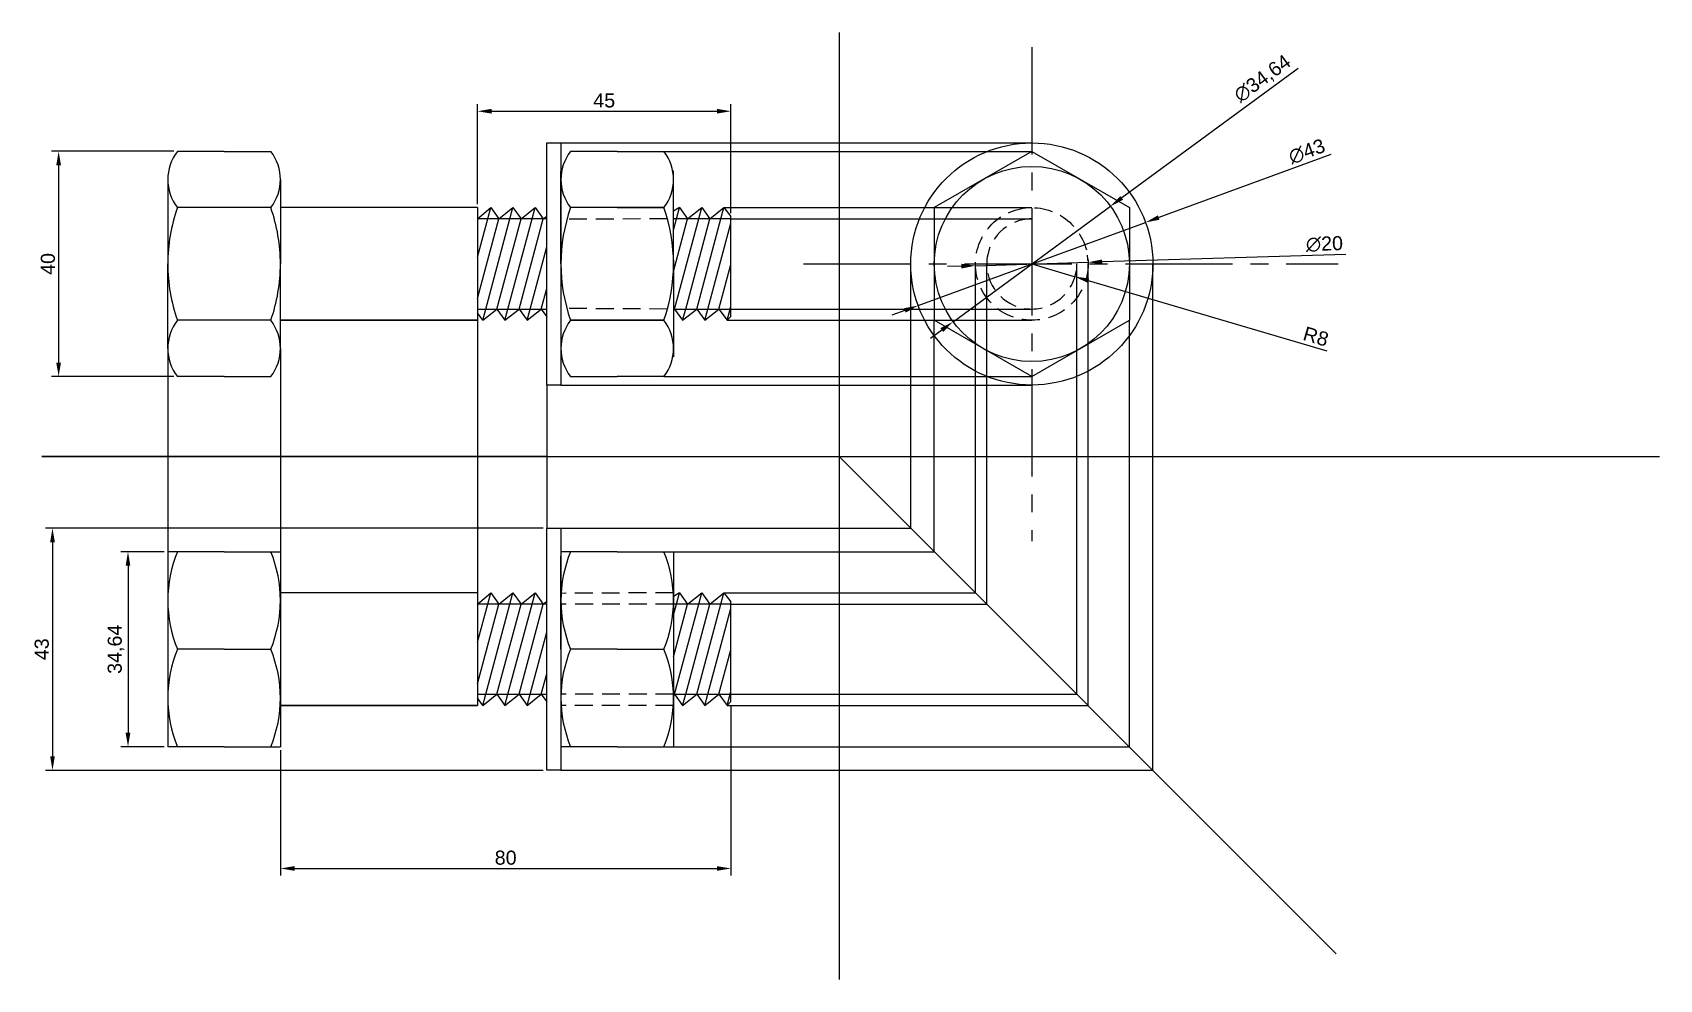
# Model space of a CAD drawing. Header units: millimetres. Extents: x 1671 to 1960, y 1756 to 1924.
import ezdxf

# ---------------------------------------------------------------- set-up
doc = ezdxf.new("R2010")
doc.units = ezdxf.units.MM
doc.linetypes.add('CENTER2', pattern=[28.575, 19.05, -3.175, 3.175, -3.175])
doc.linetypes.add('DASHED2', pattern=[9.525, 6.35, -3.175])
doc.styles.get("Standard").update_dxf_attribs({"font": 'Arial.ttf'})
doc.dimstyles.new('ISO-25', dxfattribs={"dimtxt": 2.5, "dimasz": 2.5, "dimexe": 1.25, "dimexo": 0.625, "dimtad": 1, "dimtxsty": 'Standard', "dimcen": 2.5, "dimadec": 0, "dimazin": 0, "dimtfac": 1, "dimtmove": 0, "dimatfit": 3, "dimfxl": 1, "dimarcsym": 0})

# ---------------------------------------------------------------- blocks, each defined once
blk = doc.blocks.new('*D7')
at = {"color": 0, "lineweight": -2, "transparency": 16777216}
for p, q in [((1696.34, 1902.68), (1674.61, 1902.68)), ((1675.86, 1900.18), (1675.86, 1865.18)), ((1696.34, 1862.68), (1674.61, 1862.68))]:
    blk.add_line(p, q, dxfattribs=at)
at = {"color": 0, "transparency": 16777216}
for points in [[(1675.44, 1900.18), (1676.28, 1900.18), (1675.86, 1902.68)], [(1675.44, 1865.18), (1676.28, 1865.18), (1675.86, 1862.68)]]:
    blk.add_solid(points, dxfattribs=at)
at = {"layer": 'Defpoints', "color": 0, "transparency": 16777216}
for p in [(1696.96, 1902.68), (1675.86, 1862.68), (1696.96, 1862.68)]:
    blk.add_point(p, dxfattribs=at)
at = {"color": 0, "transparency": 16777216, "insert": (1673.96, 1882.68), "char_height": 2.5, "attachment_point": 5, "rotation": 90}
blk.add_mtext('40', dxfattribs=at)
blk = doc.blocks.new('*D8')
at = {"color": 0, "lineweight": -2, "transparency": 16777216}
for p, q in [((1694.62, 1831.59), (1686.93, 1831.59)), ((1688.18, 1829.09), (1688.18, 1799.44)), ((1694.62, 1796.94), (1686.93, 1796.94))]:
    blk.add_line(p, q, dxfattribs=at)
at = {"color": 0, "transparency": 16777216}
for points in [[(1687.76, 1829.09), (1688.59, 1829.09), (1688.18, 1831.59)], [(1687.76, 1799.44), (1688.59, 1799.44), (1688.18, 1796.94)]]:
    blk.add_solid(points, dxfattribs=at)
at = {"layer": 'Defpoints', "color": 0, "transparency": 16777216}
for p in [(1695.25, 1831.59), (1688.18, 1796.94), (1695.25, 1796.94)]:
    blk.add_point(p, dxfattribs=at)
at = {"color": 0, "transparency": 16777216, "insert": (1686.05, 1814.26), "char_height": 2.5, "attachment_point": 5, "rotation": 90}
blk.add_mtext('34,64', dxfattribs=at)
blk = doc.blocks.new('*D9')
at = {"color": 0, "lineweight": -2, "transparency": 16777216}
for p, q in [((1750.25, 1893.3), (1750.25, 1911.05)), ((1752.75, 1909.8), (1792.75, 1909.8)), ((1795.25, 1891.71), (1795.25, 1911.05))]:
    blk.add_line(p, q, dxfattribs=at)
at = {"color": 0, "transparency": 16777216}
for points in [[(1752.75, 1910.22), (1752.75, 1909.38), (1750.25, 1909.8)], [(1792.75, 1910.22), (1792.75, 1909.38), (1795.25, 1909.8)]]:
    blk.add_solid(points, dxfattribs=at)
at = {"layer": 'Defpoints', "color": 0, "transparency": 16777216}
for p in [(1795.25, 1909.8), (1750.25, 1892.68), (1795.25, 1891.09)]:
    blk.add_point(p, dxfattribs=at)
at = {"color": 0, "transparency": 16777216, "insert": (1772.75, 1911.7), "char_height": 2.5, "attachment_point": 5}
blk.add_mtext('45', dxfattribs=at)
blk = doc.blocks.new('*D10')
at = {"color": 0, "lineweight": -2, "transparency": 16777216}
for p, q in [((1795.25, 1804.34), (1795.25, 1774.09)), ((1715.25, 1796.32), (1715.25, 1774.09)), ((1717.75, 1775.34), (1792.75, 1775.34))]:
    blk.add_line(p, q, dxfattribs=at)
at = {"color": 0, "transparency": 16777216}
for points in [[(1717.75, 1775.75), (1717.75, 1774.92), (1715.25, 1775.34)], [(1792.75, 1775.75), (1792.75, 1774.92), (1795.25, 1775.34)]]:
    blk.add_solid(points, dxfattribs=at)
at = {"layer": 'Defpoints', "color": 0, "transparency": 16777216}
for p in [(1795.25, 1804.96), (1715.25, 1796.94), (1795.25, 1775.34)]:
    blk.add_point(p, dxfattribs=at)
at = {"color": 0, "transparency": 16777216, "insert": (1755.25, 1777.24), "char_height": 2.5, "attachment_point": 5}
blk.add_mtext('80', dxfattribs=at)
blk = doc.blocks.new('*D11')
at = {"color": 0, "lineweight": -2, "transparency": 16777216}
for p, q in [((1761.93, 1835.76), (1673.52, 1835.76)), ((1674.77, 1833.26), (1674.77, 1795.26)), ((1761.93, 1792.76), (1673.52, 1792.76))]:
    blk.add_line(p, q, dxfattribs=at)
at = {"color": 0, "transparency": 16777216}
for points in [[(1674.35, 1833.26), (1675.19, 1833.26), (1674.77, 1835.76)], [(1674.35, 1795.26), (1675.19, 1795.26), (1674.77, 1792.76)]]:
    blk.add_solid(points, dxfattribs=at)
at = {"layer": 'Defpoints', "color": 0, "transparency": 16777216}
for p in [(1762.56, 1835.76), (1674.77, 1792.76), (1762.56, 1792.76)]:
    blk.add_point(p, dxfattribs=at)
at = {"color": 0, "transparency": 16777216, "insert": (1672.87, 1814.26), "char_height": 2.5, "attachment_point": 5, "rotation": 90}
blk.add_mtext('43', dxfattribs=at)
blk = doc.blocks.new('*D13')
at = {"color": 0, "lineweight": -2, "transparency": 16777216}
for p, q in [((1848.68, 1882.68), (1856.36, 1880.42)), ((1901.14, 1867.22), (1858.76, 1879.71))]:
    blk.add_line(p, q, dxfattribs=at)
at = {"color": 0, "transparency": 16777216}
blk.add_solid([(1858.87, 1880.11), (1858.64, 1879.31), (1856.36, 1880.42)], dxfattribs=at)
at = {"layer": 'Defpoints', "color": 0, "transparency": 16777216}
for p in [(1848.68, 1882.68), (1856.36, 1880.42)]:
    blk.add_point(p, dxfattribs=at)
at = {"color": 0, "transparency": 16777216, "insert": (1899.14, 1869.79), "char_height": 2.5, "attachment_point": 5, "rotation": 343.5803}
blk.add_mtext('R8', dxfattribs=at)
blk = doc.blocks.new('*D14')
at = {"color": 0, "lineweight": -2, "transparency": 16777216}
for p, q in [((1904.48, 1884.36), (1861.18, 1883.05)), ((1836.19, 1882.3), (1833.69, 1882.22)), ((1838.69, 1882.37), (1858.68, 1882.98))]:
    blk.add_line(p, q, dxfattribs=at)
blk.add_arc((1848.68, 1882.68), 10, 3.581, 8.894, dxfattribs=at)
at = {"color": 0, "transparency": 16777216}
for points in [[(1836.18, 1882.72), (1836.2, 1881.88), (1838.69, 1882.37)], [(1861.17, 1883.47), (1861.19, 1882.64), (1858.68, 1882.98)]]:
    blk.add_solid(points, dxfattribs=at)
at = {"layer": 'Defpoints', "color": 0, "transparency": 16777216}
for p in [(1838.69, 1882.37), (1858.68, 1882.98)]:
    blk.add_point(p, dxfattribs=at)
at = {"color": 0, "transparency": 16777216, "insert": (1900.65, 1886.22), "char_height": 2.5, "attachment_point": 5, "rotation": 1.7321}
blk.add_mtext('∅20', dxfattribs=at)
blk = doc.blocks.new('*D15')
at = {"color": 0, "lineweight": -2, "transparency": 16777216}
for p, q in [((1901.76, 1902.09), (1871.22, 1890.92)), ((1828.49, 1875.29), (1868.88, 1890.06)), ((1826.15, 1874.43), (1823.8, 1873.57))]:
    blk.add_line(p, q, dxfattribs=at)
at = {"color": 0, "transparency": 16777216}
for points in [[(1871.08, 1891.31), (1871.37, 1890.53), (1868.88, 1890.06)], [(1826, 1874.82), (1826.29, 1874.04), (1828.49, 1875.29)]]:
    blk.add_solid(points, dxfattribs=at)
at = {"layer": 'Defpoints', "color": 0, "transparency": 16777216}
for p in [(1868.88, 1890.06), (1828.49, 1875.29)]:
    blk.add_point(p, dxfattribs=at)
at = {"color": 0, "transparency": 16777216, "insert": (1897.53, 1902.65), "char_height": 2.5, "attachment_point": 5, "rotation": 20.0958}
blk.add_mtext('∅43', dxfattribs=at)
blk = doc.blocks.new('*D16')
at = {"color": 0, "lineweight": -2, "transparency": 16777216}
for p, q in [((1896, 1917.41), (1864.66, 1894.41)), ((1834.72, 1872.43), (1862.65, 1892.93)), ((1832.71, 1870.95), (1830.69, 1869.47))]:
    blk.add_line(p, q, dxfattribs=at)
at = {"color": 0, "transparency": 16777216}
for points in [[(1864.41, 1894.74), (1864.91, 1894.07), (1862.65, 1892.93)], [(1832.46, 1871.28), (1832.95, 1870.61), (1834.72, 1872.43)]]:
    blk.add_solid(points, dxfattribs=at)
at = {"layer": 'Defpoints', "color": 0, "transparency": 16777216}
for p in [(1862.65, 1892.93), (1834.72, 1872.43)]:
    blk.add_point(p, dxfattribs=at)
at = {"color": 0, "transparency": 16777216, "insert": (1889.72, 1915.49), "char_height": 2.5, "attachment_point": 5, "rotation": 36.2851}
blk.add_mtext('∅34,64', dxfattribs=at)
blk = doc.blocks.new('*U17')
at = {"color": 0, "linetype": 'CENTER2', "transparency": 16777216}
blk.add_line((0, 38.47), (0, -49.23), dxfattribs=at)
blk = doc.blocks.new('*U18')
at = {"color": 0, "linetype": 'CENTER2', "transparency": 16777216}
blk.add_line((-40.54, 0), (54.42, 0), dxfattribs=at)

msp = doc.modelspace()

# ---------------------------------------------------------------- linework, layer by layer
for p, q in [((1814.479, 1923.772), (1814.479, 1755.629)), ((1848.685, 1902.677), (1831.364, 1892.677)), ((1848.685, 1902.677), (1866.005, 1892.677)), ((1831.364, 1892.677), (1831.364, 1872.677)), ((1840.685, 1892.677), (1848.685, 1892.677)), ((1866.005, 1892.677), (1866.005, 1872.677)), ((1848.685, 1862.677), (1831.364, 1872.677)), ((1848.685, 1862.677), (1866.005, 1872.677)), ((1762.558, 1848.471), (1672.856, 1848.471)), ((1672.856, 1848.471), (1960.149, 1848.471)), ((1814.479, 1848.471), (1902.757, 1760.193)), ((1750.247, 1804.265), (1715.247, 1804.265)), ((1750.247, 1804.265), (1715.247, 1804.265))]:
    msp.add_line(p, q)
at = {"color": 2}
for p, q in [((1765.058, 1904.177), (1848.685, 1904.177)), ((1783.342, 1902.677), (1848.685, 1902.677)), ((1794.011, 1892.677), (1848.685, 1892.677)), ((1795.247, 1890.677), (1848.685, 1890.677)), ((1827.185, 1835.765), (1827.185, 1882.677)), ((1838.685, 1824.265), (1838.685, 1882.677)), ((1840.685, 1822.265), (1840.685, 1882.677)), ((1856.685, 1806.265), (1856.685, 1882.677)), ((1858.685, 1804.265), (1858.685, 1882.677)), ((1870.185, 1792.765), (1870.185, 1882.677)), ((1750.247, 1872.677), (1750.247, 1824.265)), ((1794.569, 1872.677), (1848.685, 1872.677)), ((1795.247, 1874.677), (1848.685, 1874.677)), ((1831.364, 1831.585), (1831.364, 1872.677)), ((1866.005, 1796.944), (1866.005, 1872.677)), ((1695.247, 1867.677), (1695.247, 1831.585)), ((1715.247, 1867.677), (1715.247, 1831.585)), ((1762.558, 1861.177), (1762.558, 1835.765)), ((1765.058, 1861.177), (1848.685, 1861.177)), ((1783.342, 1862.677), (1848.685, 1862.677)), ((1765.058, 1835.765), (1827.185, 1835.765)), ((1785.058, 1831.585), (1831.364, 1831.585)), ((1794.011, 1824.265), (1838.685, 1824.265)), ((1795.247, 1822.265), (1840.685, 1822.265)), ((1795.247, 1806.265), (1856.685, 1806.265)), ((1794.569, 1804.265), (1858.685, 1804.265)), ((1785.058, 1796.944), (1866.005, 1796.944)), ((1765.058, 1792.765), (1870.185, 1792.765))]:
    msp.add_line(p, q, dxfattribs=at)
at = {"color": 6}
for p, q in [((1705.247, 1902.677), (1696.962, 1902.677)), ((1705.247, 1902.677), (1713.531, 1902.677)), ((1695.247, 1897.677), (1695.247, 1892.677)), ((1715.247, 1897.677), (1715.247, 1892.677)), ((1695.247, 1892.677), (1695.247, 1882.677)), ((1713.531, 1892.677), (1696.962, 1892.677)), ((1750.247, 1892.677), (1715.247, 1892.677)), ((1715.247, 1892.677), (1715.247, 1882.677)), ((1750.247, 1892.677), (1750.247, 1872.677)), ((1695.247, 1872.677), (1695.247, 1882.677)), ((1715.247, 1872.677), (1715.247, 1882.677)), ((1695.247, 1867.677), (1695.247, 1872.677)), ((1713.531, 1872.677), (1696.962, 1872.677)), ((1750.247, 1872.677), (1715.247, 1872.677)), ((1750.247, 1872.677), (1715.247, 1872.677)), ((1715.247, 1867.677), (1715.247, 1872.677)), ((1715.247, 1872.677), (1750.247, 1872.677)), ((1705.247, 1862.677), (1696.962, 1862.677)), ((1705.247, 1862.677), (1713.531, 1862.677)), ((1705.247, 1831.585), (1695.247, 1831.585)), ((1695.247, 1831.585), (1695.247, 1822.925)), ((1705.247, 1831.585), (1715.247, 1831.585)), ((1715.247, 1831.585), (1715.247, 1822.925)), ((1750.247, 1824.265), (1715.247, 1824.265)), ((1715.247, 1824.265), (1715.247, 1804.265)), ((1695.247, 1822.925), (1695.247, 1812.925)), ((1715.247, 1822.925), (1715.247, 1812.925)), ((1695.247, 1814.265), (1695.247, 1796.944)), ((1705.247, 1814.265), (1696.962, 1814.265)), ((1705.247, 1814.265), (1713.531, 1814.265)), ((1715.247, 1814.265), (1715.247, 1805.605)), ((1715.247, 1805.604), (1715.247, 1796.944)), ((1715.247, 1804.265), (1750.247, 1804.265)), ((1705.247, 1796.944), (1695.247, 1796.944)), ((1705.247, 1796.944), (1715.247, 1796.944))]:
    msp.add_line(p, q, dxfattribs=at)
at = {"color": 3}
for p, q in [((1775.058, 1902.677), (1766.774, 1902.677)), ((1775.058, 1902.677), (1783.342, 1902.677)), ((1765.197, 1899.177), (1765.058, 1899.177)), ((1765.058, 1882.677), (1765.058, 1899.177)), ((1785.058, 1899.177), (1784.919, 1899.177)), ((1785.058, 1882.677), (1785.058, 1899.177)), ((1783.342, 1892.677), (1766.774, 1892.677)), ((1783.342, 1892.677), (1766.774, 1892.677)), ((1775.058, 1892.677), (1766.774, 1892.677)), ((1775.058, 1892.677), (1783.342, 1892.677)), ((1765.058, 1882.677), (1765.058, 1866.177)), ((1785.058, 1883.393), (1785.058, 1866.177)), ((1783.342, 1872.677), (1766.774, 1872.677)), ((1783.342, 1872.677), (1766.774, 1872.677)), ((1766.774, 1872.677), (1783.342, 1872.677)), ((1775.058, 1872.677), (1766.774, 1872.677)), ((1775.058, 1872.677), (1783.342, 1872.677)), ((1785.244, 1874.677), (1785.058, 1874.468)), ((1765.197, 1866.177), (1765.058, 1866.177)), ((1785.058, 1866.177), (1784.919, 1866.177)), ((1766.774, 1862.677), (1775.058, 1862.677)), ((1783.342, 1862.677), (1775.058, 1862.677)), ((1775.058, 1831.585), (1765.058, 1831.585)), ((1765.058, 1831.585), (1765.058, 1822.925)), ((1765.058, 1814.265), (1765.058, 1830.765)), ((1775.058, 1831.585), (1785.058, 1831.585)), ((1785.058, 1831.585), (1785.058, 1822.925)), ((1765.058, 1822.925), (1765.058, 1812.925)), ((1785.058, 1822.925), (1785.058, 1812.925)), ((1765.058, 1814.265), (1765.058, 1797.765)), ((1765.058, 1814.265), (1765.058, 1796.944)), ((1775.058, 1814.265), (1766.774, 1814.265)), ((1775.058, 1814.265), (1783.342, 1814.265)), ((1785.058, 1814.265), (1785.058, 1805.605)), ((1785.244, 1806.265), (1785.058, 1806.057)), ((1785.058, 1805.604), (1785.058, 1796.944)), ((1775.058, 1796.944), (1765.058, 1796.944)), ((1775.058, 1796.944), (1785.058, 1796.944))]:
    msp.add_line(p, q, dxfattribs=at)
at = {"color": 4}
for p, q in [((1750.247, 1890.677), (1752.595, 1892.677)), ((1752.595, 1892.677), (1754.032, 1890.677)), ((1754.032, 1890.677), (1756.54, 1892.677)), ((1756.54, 1892.677), (1757.976, 1890.677)), ((1757.976, 1890.677), (1760.484, 1892.677)), ((1760.484, 1892.677), (1761.92, 1890.677)), ((1786.123, 1892.677), (1785.058, 1892.041)), ((1786.123, 1892.677), (1787.559, 1890.677)), ((1787.559, 1890.677), (1790.067, 1892.677)), ((1790.067, 1892.677), (1791.503, 1890.677)), ((1791.503, 1890.677), (1794.011, 1892.677)), ((1794.011, 1892.677), (1795.247, 1891.086)), ((1762.558, 1890.677), (1750.247, 1890.677)), ((1761.92, 1890.677), (1762.558, 1891.185)), ((1795.247, 1890.677), (1785.058, 1890.677)), ((1795.247, 1873.374), (1795.247, 1891.086)), ((1750.247, 1874.677), (1762.558, 1874.677)), ((1751.181, 1872.677), (1750.247, 1874.02)), ((1751.181, 1872.677), (1753.689, 1874.677)), ((1753.689, 1874.677), (1755.125, 1872.677)), ((1755.125, 1872.677), (1757.633, 1874.677)), ((1757.633, 1874.677), (1759.069, 1872.677)), ((1759.069, 1872.677), (1761.578, 1874.677)), ((1761.578, 1874.677), (1762.558, 1873.311)), ((1785.058, 1874.677), (1795.247, 1874.677)), ((1785.244, 1874.677), (1786.68, 1872.677)), ((1786.68, 1872.677), (1789.188, 1874.677)), ((1789.188, 1874.677), (1790.625, 1872.677)), ((1790.625, 1872.677), (1793.133, 1874.677)), ((1793.133, 1874.677), (1794.569, 1872.677)), ((1794.569, 1872.677), (1795.247, 1873.374)), ((1750.247, 1824.265), (1750.247, 1804.265)), ((1750.247, 1822.265), (1752.595, 1824.265)), ((1752.595, 1824.265), (1754.032, 1822.265)), ((1754.032, 1822.265), (1756.54, 1824.265)), ((1756.54, 1824.265), (1757.976, 1822.265)), ((1757.976, 1822.265), (1760.484, 1824.265)), ((1760.484, 1824.265), (1761.92, 1822.265)), ((1786.123, 1824.265), (1785.058, 1823.63)), ((1786.123, 1824.265), (1787.559, 1822.265)), ((1787.559, 1822.265), (1790.067, 1824.265)), ((1790.067, 1824.265), (1791.503, 1822.265)), ((1791.503, 1822.265), (1794.011, 1824.265)), ((1794.011, 1824.265), (1795.247, 1822.675)), ((1762.558, 1822.265), (1750.247, 1822.265)), ((1761.92, 1822.265), (1762.558, 1822.774)), ((1795.247, 1822.265), (1785.058, 1822.265)), ((1795.247, 1804.962), (1795.247, 1822.675)), ((1750.247, 1806.265), (1762.558, 1806.265)), ((1751.181, 1804.265), (1753.689, 1806.265)), ((1753.689, 1806.265), (1755.125, 1804.265)), ((1755.125, 1804.265), (1757.633, 1806.265)), ((1757.633, 1806.265), (1759.069, 1804.265)), ((1759.069, 1804.265), (1761.578, 1806.265)), ((1761.578, 1806.265), (1762.558, 1804.9)), ((1785.058, 1806.265), (1795.247, 1806.265)), ((1785.244, 1806.265), (1786.68, 1804.265)), ((1786.68, 1804.265), (1789.188, 1806.265)), ((1789.188, 1806.265), (1790.625, 1804.265)), ((1790.625, 1804.265), (1793.133, 1806.265)), ((1793.133, 1806.265), (1794.569, 1804.265)), ((1751.181, 1804.265), (1750.247, 1805.608)), ((1794.569, 1804.265), (1795.247, 1804.962))]:
    msp.add_line(p, q, dxfattribs=at)
at = {"color": 4, "linetype": 'Continuous'}
for p, q in [((1752.059, 1890.677), (1752.595, 1892.677)), ((1756.004, 1890.677), (1756.54, 1892.677)), ((1759.948, 1890.677), (1760.484, 1892.677)), ((1785.587, 1890.677), (1786.123, 1892.677)), ((1789.531, 1890.677), (1790.067, 1892.677)), ((1793.476, 1890.677), (1794.011, 1892.677)), ((1750.247, 1883.911), (1752.059, 1890.677)), ((1750.247, 1876.551), (1754.032, 1890.677)), ((1751.717, 1874.677), (1756.004, 1890.677)), ((1753.689, 1874.677), (1757.976, 1890.677)), ((1755.661, 1874.677), (1759.948, 1890.677)), ((1757.633, 1874.677), (1761.92, 1890.677)), ((1785.058, 1888.704), (1785.587, 1890.677)), ((1785.058, 1881.343), (1787.559, 1890.677)), ((1785.244, 1874.677), (1789.531, 1890.677)), ((1787.216, 1874.677), (1791.503, 1890.677)), ((1789.188, 1874.677), (1793.476, 1890.677)), ((1791.161, 1874.677), (1795.247, 1889.926)), ((1759.605, 1874.677), (1762.558, 1885.696)), ((1793.133, 1874.677), (1795.247, 1882.566)), ((1761.578, 1874.677), (1762.558, 1878.336)), ((1795.105, 1874.677), (1795.247, 1875.205)), ((1751.181, 1872.677), (1751.717, 1874.677)), ((1755.125, 1872.677), (1755.661, 1874.677)), ((1759.069, 1872.677), (1759.605, 1874.677)), ((1786.68, 1872.677), (1787.216, 1874.677)), ((1790.625, 1872.677), (1791.161, 1874.677)), ((1794.569, 1872.677), (1795.105, 1874.677)), ((1752.059, 1822.265), (1752.595, 1824.265)), ((1756.004, 1822.265), (1756.54, 1824.265)), ((1759.948, 1822.265), (1760.484, 1824.265)), ((1785.587, 1822.265), (1786.123, 1824.265)), ((1789.531, 1822.265), (1790.067, 1824.265)), ((1793.476, 1822.265), (1794.011, 1824.265)), ((1750.247, 1815.5), (1752.059, 1822.265)), ((1750.247, 1808.14), (1754.032, 1822.265)), ((1751.717, 1806.265), (1756.004, 1822.265)), ((1753.689, 1806.265), (1757.976, 1822.265)), ((1755.661, 1806.265), (1759.948, 1822.265)), ((1757.633, 1806.265), (1761.92, 1822.265)), ((1785.058, 1812.932), (1787.559, 1822.265)), ((1785.244, 1806.265), (1789.531, 1822.265)), ((1787.216, 1806.265), (1791.503, 1822.265)), ((1789.188, 1806.265), (1793.476, 1822.265)), ((1791.161, 1806.265), (1795.247, 1821.514)), ((1759.605, 1806.265), (1762.558, 1817.285)), ((1793.133, 1806.265), (1795.247, 1814.154)), ((1761.578, 1806.265), (1762.558, 1809.924)), ((1751.181, 1804.265), (1751.717, 1806.265)), ((1755.125, 1804.265), (1755.661, 1806.265)), ((1759.069, 1804.265), (1759.605, 1806.265)), ((1786.68, 1804.265), (1787.216, 1806.265)), ((1790.625, 1804.265), (1791.161, 1806.265)), ((1794.569, 1804.265), (1795.105, 1806.265)), ((1795.105, 1806.265), (1795.247, 1806.794))]:
    msp.add_line(p, q, dxfattribs=at)
at = {"color": 5, "linetype": 'DASHED2', "ltscale": 0.5}
for p, q in [((1783.972, 1890.677), (1766.132, 1890.633)), ((1783.972, 1874.677), (1766.122, 1874.757)), ((1785.016, 1824.303), (1765.093, 1824.19)), ((1785.058, 1822.265), (1765.058, 1822.265)), ((1785.058, 1806.265), (1765.058, 1806.265)), ((1785.019, 1804.271), (1765.058, 1804.271))]:
    msp.add_line(p, q, dxfattribs=at)
at = {"color": 3, "linetype": 'Continuous'}
msp.add_line((1785.058, 1820.292), (1785.587, 1822.265), dxfattribs=at)
at = {"color": 181}
for points in [[(1762.558, 1904.177), (1765.058, 1904.177), (1765.058, 1861.177), (1762.558, 1861.177)], [(1762.558, 1835.765), (1765.058, 1835.765), (1765.058, 1792.765), (1762.558, 1792.765)]]:
    msp.add_lwpolyline(points, close=True, dxfattribs=at)
for radius in [21.5, 17.321]:
    msp.add_circle((1848.685, 1882.677), radius)
at = {"color": 5, "linetype": 'DASHED2', "ltscale": 0.5}
msp.add_circle((1848.685, 1882.677), 10, dxfattribs=at)
at = {"color": 6}
for centre, radius, start, end in [((1703.39, 1897.677), 8.143, 142.12112, 217.87888), ((1707.103, 1897.677), 8.143, 322.12112, 37.87888), ((1725.247, 1882.677), 30, 160.52878, 180), ((1685.247, 1882.677), 30, 0, 19.47122), ((1725.247, 1882.677), 30, 180, 199.47122), ((1685.247, 1882.677), 30, 340.52878, 0), ((1703.39, 1867.677), 8.143, 142.12112, 217.87888), ((1707.103, 1867.677), 8.143, 322.12112, 37.87888), ((1717.961, 1822.925), 22.714, 157.58788, 202.41212), ((1692.532, 1822.925), 22.714, 337.58788, 22.41212), ((1717.961, 1805.605), 22.714, 157.58788, 202.41212), ((1692.532, 1805.605), 22.714, 337.58788, 22.41212)]:
    msp.add_arc(centre, radius, start, end, dxfattribs=at)
at = {"color": 3}
for centre, radius, start, end in [((1773.202, 1897.677), 8.143, 142.12112, 217.87888), ((1776.915, 1897.677), 8.143, 322.12112, 37.87888), ((1795.058, 1882.677), 30, 160.52878, 199.47122), ((1755.058, 1882.677), 30, 340.52878, 19.47122), ((1773.202, 1867.677), 8.143, 142.12112, 217.87888), ((1776.915, 1867.677), 8.143, 322.12112, 37.87888), ((1787.773, 1822.925), 22.714, 157.58788, 202.41212), ((1762.344, 1822.925), 22.714, 337.58788, 22.41212), ((1787.773, 1805.605), 22.714, 157.58788, 202.41212), ((1762.344, 1805.605), 22.714, 337.58788, 22.41212)]:
    msp.add_arc(centre, radius, start, end, dxfattribs=at)
at = {"color": 5, "linetype": 'DASHED2', "ltscale": 0.5}
msp.add_arc((1848.685, 1882.677), 8, 90, 0, dxfattribs=at)

# ---------------------------------------------------------------- block references
at = {"color": 1, "linetype": 'CENTER2'}
for name in ['*U17', '*U18']:
    msp.add_blockref(name, (1848.685, 1882.677), dxfattribs=at)

# ---------------------------------------------------------------- dimensions: what is measured, and where the dimension line sits
at = {"color": 30}
for p1, p2, picture, middle in [((1834.723, 1872.426), (1862.646, 1892.927), '*D16', (1891, 1913.744)), ((1828.493, 1875.289), (1868.876, 1890.064), '*D15', (1898.21, 1900.796)), ((1838.689, 1882.374), (1858.68, 1882.979), '*D14', (1900.706, 1884.25))]:
    dim = msp.add_diameter_dim_2p(p1=p1, p2=p2, dimstyle='ISO-25', dxfattribs=at)
    dim.commit()
    dim.dimension.update_dxf_attribs({"geometry": picture, "text_midpoint": middle, "dimtype": 163})
for base, p1, p2, picture, middle in [((1795.247, 1909.799), (1750.247, 1892.677), (1795.247, 1891.086), '*D9', (1772.747, 1911.695)), ((1795.247, 1775.335), (1715.247, 1796.944), (1795.247, 1804.962), '*D10', (1755.247, 1777.237))]:
    dim = msp.add_linear_dim(base=base, p1=p1, p2=p2, dimstyle='ISO-25', dxfattribs=at)
    dim.commit()
    dim.dimension.update_dxf_attribs({"geometry": picture, "text_midpoint": middle})
for base, p1, p2, picture, middle in [((1675.861, 1862.677), (1696.962, 1902.677), (1696.962, 1862.677), '*D7', (1673.959, 1882.677)), ((1674.769, 1792.765), (1762.558, 1835.765), (1762.558, 1792.765), '*D11', (1672.866, 1814.265)), ((1688.178, 1796.944), (1695.247, 1831.585), (1695.247, 1796.944), '*D8', (1686.05, 1814.265))]:
    dim = msp.add_linear_dim(base=base, p1=p1, p2=p2, angle=90, dimstyle='ISO-25', dxfattribs=at)
    dim.commit()
    dim.dimension.update_dxf_attribs({"geometry": picture, "text_midpoint": middle})
dim = msp.add_radius_dim(center=(1848.685, 1882.677), mpoint=(1856.358, 1880.415), dimstyle='ISO-25', dxfattribs=at)
dim.commit()
dim.dimension.update_dxf_attribs({"geometry": '*D13', "text_midpoint": (1898.604, 1867.966), "dimtype": 164})

doc.saveas('drawing.dxf')
